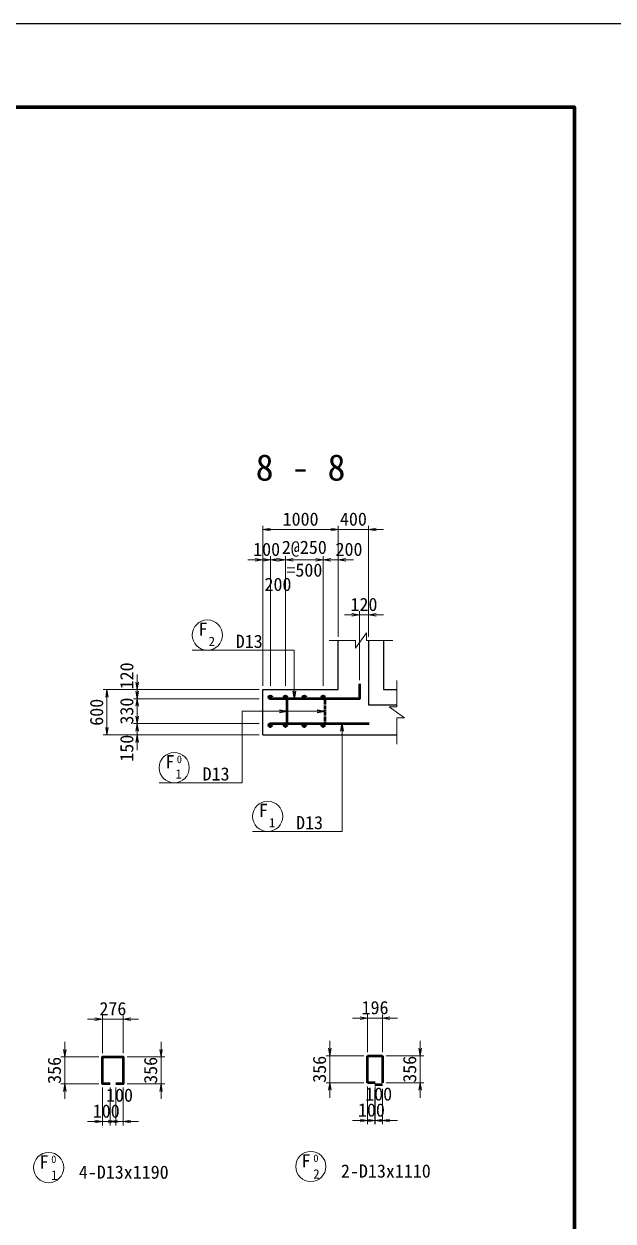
# Model space of a CAD drawing. Header units: millimetres. Extents: x 169470 to 758170, y -17820 to 11880.
# Drawn here: x 623698 to 631507, y -3972 to 11880 of the extents above; entities that cross this region are included whole.
import ezdxf
from ezdxf.enums import TextEntityAlignment as Align

# ---------------------------------------------------------------- set-up
doc = ezdxf.new("R2010")
doc.units = ezdxf.units.MM
doc.header["$LTSCALE"] = 50
doc.header["$PDSIZE"] = 300
doc.linetypes.add('DASHED2', pattern=[0.375, 0.25, -0.125])
doc.layers.get('Defpoints').update_dxf_attribs({"color": 151})
for name, color, linetype, lineweight in [('D-STR', 1, 'Continuous', 25), ('D-STR-DIM', 7, 'Continuous', 13), ('D-STR-HTXT', 7, 'Continuous', 13), ('D-STR-STR1', 2, 'Continuous', 50), ('D-STR-STR2', 6, 'Continuous', 50), ('D-STR-STR3', 4, 'Continuous', 50), ('D-STR-TXT', 7, 'Continuous', 13), ('D-TTL', 2, 'Continuous', 140)]:
    doc.layers.add(name, color=color, linetype=linetype, lineweight=lineweight)
doc.styles.add('YOKO_GOTHIC', font='MS Gothic.ttf')
doc.dimstyles.new('S50', dxfattribs={"dimscale": 50, "dimtxt": 3.5, "dimasz": 2, "dimexe": 1, "dimexo": 1, "dimgap": 1, "dimtad": 1, "dimdec": 0, "dimzin": 1, "dimdsep": 46, "dimtxsty": 'YOKO_GOTHIC', "dimblk": 'OPEN', "dimcen": 0, "dimclrd": 256, "dimclre": 256, "dimclrt": 256, "dimaunit": 1, "dimadec": 3, "dimazin": 0, "dimtfac": 1, "dimtdec": 0, "dimtix": 1, "dimtmove": 2, "dimatfit": 3, "dimldrblk": 'OPEN', "dimfxl": 1, "dimlwd": -1, "dimlwe": -1, "dimarcsym": 2})

# ---------------------------------------------------------------- blocks, each defined once
blk = doc.blocks.new('_Open')
at = {"color": 0, "linetype": 'ByBlock', "lineweight": -2}
for p, q in [((-1, 0.17), (0, 0)), ((-1, -0.17), (0, 0)), ((0, 0), (-1, 0))]:
    blk.add_line(p, q, dxfattribs=at)
blk = doc.blocks.new('*D4432')
at = {"layer": 'D-STR-DIM', "ltscale": 1500, "transparency": 16777216}
for p, q in [((624739, -1749), (624739, -1249)), ((625015, -1749), (625015, -1249)), ((624639, -1299), (624539, -1299)), ((624739, -1299), (625015, -1299)), ((625115, -1299), (625215, -1299))]:
    blk.add_line(p, q, dxfattribs=at)
at = {"layer": 'Defpoints', "color": 0, "ltscale": 1500, "transparency": 16777216}
for p in [(625015, -1299), (624739, -1799), (625015, -1799)]:
    blk.add_point(p, dxfattribs=at)
at = {"layer": 'D-STR-DIM', "ltscale": 1500, "transparency": 16777216, "xscale": 100, "yscale": 100, "zscale": 100}
blk.add_blockref('_Open', (624739, -1299), dxfattribs=at)
at = {"layer": 'D-STR-DIM', "ltscale": 1500, "transparency": 16777216, "xscale": 100, "yscale": 100, "zscale": 100, "rotation": 180}
blk.add_blockref('_Open', (625015, -1299), dxfattribs=at)
at = {"layer": 'D-STR-DIM', "ltscale": 1500, "transparency": 16777216, "insert": (624877, -1161), "char_height": 175, "attachment_point": 5, "style": 'YOKO_GOTHIC'}
blk.add_mtext('276', dxfattribs=at)
blk = doc.blocks.new('*D4433')
at = {"layer": 'D-STR-DIM', "ltscale": 1500, "transparency": 16777216}
for p, q in [((624239, -1699), (624239, -1599)), ((624689, -1799), (624189, -1799)), ((624239, -2155), (624239, -1799)), ((624689, -2155), (624189, -2155)), ((624239, -2255), (624239, -2355))]:
    blk.add_line(p, q, dxfattribs=at)
at = {"layer": 'Defpoints', "color": 0, "ltscale": 1500, "transparency": 16777216}
for p in [(624239, -1799), (624739, -1799), (624739, -2155)]:
    blk.add_point(p, dxfattribs=at)
at = {"layer": 'D-STR-DIM', "ltscale": 1500, "transparency": 16777216, "xscale": 100, "yscale": 100, "zscale": 100}
for p, rotation in [((624239, -1799), 270), ((624239, -2155), 90)]:
    blk.add_blockref('_Open', p, dxfattribs=dict(at, rotation=rotation))
at = {"layer": 'D-STR-DIM', "ltscale": 1500, "transparency": 16777216, "insert": (624102, -1977), "char_height": 175, "attachment_point": 5, "rotation": 90, "style": 'YOKO_GOTHIC'}
blk.add_mtext('356', dxfattribs=at)
blk = doc.blocks.new('*D4434')
at = {"layer": 'D-STR-DIM', "ltscale": 1500, "transparency": 16777216}
for p, q in [((625515, -1699), (625515, -1599)), ((625065, -1799), (625565, -1799)), ((625515, -1799), (625515, -2155)), ((625065, -2155), (625565, -2155)), ((625515, -2255), (625515, -2355))]:
    blk.add_line(p, q, dxfattribs=at)
at = {"layer": 'Defpoints', "color": 0, "ltscale": 1500, "transparency": 16777216}
for p in [(625015, -1799), (625015, -2155), (625515, -2155)]:
    blk.add_point(p, dxfattribs=at)
at = {"layer": 'D-STR-DIM', "ltscale": 1500, "transparency": 16777216, "xscale": 100, "yscale": 100, "zscale": 100}
for p, rotation in [((625515, -1799), 270), ((625515, -2155), 90)]:
    blk.add_blockref('_Open', p, dxfattribs=dict(at, rotation=rotation))
at = {"layer": 'D-STR-DIM', "ltscale": 1500, "transparency": 16777216, "insert": (625378, -1977), "char_height": 175, "attachment_point": 5, "rotation": 90, "style": 'YOKO_GOTHIC'}
blk.add_mtext('356', dxfattribs=at)
blk = doc.blocks.new('*D4435')
at = {"layer": 'D-STR-DIM', "ltscale": 1500, "transparency": 16777216}
for p, q in [((624739, -2205), (624739, -2705)), ((624839, -2205), (624839, -2705)), ((624639, -2655), (624539, -2655)), ((624839, -2655), (624739, -2655)), ((624939, -2655), (625039, -2655))]:
    blk.add_line(p, q, dxfattribs=at)
at = {"layer": 'Defpoints', "color": 0, "ltscale": 1500, "transparency": 16777216}
for p in [(624739, -2155), (624839, -2155), (624739, -2655)]:
    blk.add_point(p, dxfattribs=at)
at = {"layer": 'D-STR-DIM', "ltscale": 1500, "transparency": 16777216, "xscale": 100, "yscale": 100, "zscale": 100}
blk.add_blockref('_Open', (624739, -2655), dxfattribs=at)
at = {"layer": 'D-STR-DIM', "ltscale": 1500, "transparency": 16777216, "xscale": 100, "yscale": 100, "zscale": 100, "rotation": 180}
blk.add_blockref('_Open', (624839, -2655), dxfattribs=at)
at = {"layer": 'D-STR-DIM', "ltscale": 1500, "transparency": 16777216, "insert": (624789, -2517), "char_height": 175, "attachment_point": 5, "style": 'YOKO_GOTHIC'}
blk.add_mtext('100', dxfattribs=at)
blk = doc.blocks.new('*D4436')
at = {"layer": 'D-STR-DIM', "ltscale": 1500, "transparency": 16777216}
for p, q in [((624915, -2205), (624915, -2705)), ((625015, -2205), (625015, -2705)), ((624815, -2655), (624715, -2655)), ((624915, -2655), (625015, -2655)), ((625115, -2655), (625215, -2655))]:
    blk.add_line(p, q, dxfattribs=at)
at = {"layer": 'Defpoints', "color": 0, "ltscale": 1500, "transparency": 16777216}
for p in [(624915, -2155), (625015, -2155), (625015, -2655)]:
    blk.add_point(p, dxfattribs=at)
at = {"layer": 'D-STR-DIM', "ltscale": 1500, "transparency": 16777216, "xscale": 100, "yscale": 100, "zscale": 100}
blk.add_blockref('_Open', (624915, -2655), dxfattribs=at)
at = {"layer": 'D-STR-DIM', "ltscale": 1500, "transparency": 16777216, "xscale": 100, "yscale": 100, "zscale": 100, "rotation": 180}
blk.add_blockref('_Open', (625015, -2655), dxfattribs=at)
at = {"layer": 'D-STR-DIM', "ltscale": 1500, "transparency": 16777216, "insert": (624965, -2306), "char_height": 175, "attachment_point": 5, "style": 'YOKO_GOTHIC'}
blk.add_mtext('100', dxfattribs=at)
blk = doc.blocks.new('*D2739')
at = {"layer": 'D-STR-DIM', "ltscale": 1500, "transparency": 16777216}
for p, q in [((628254, -1735), (628254, -1235)), ((628450, -1735), (628450, -1235)), ((628154, -1285), (628054, -1285)), ((628254, -1285), (628450, -1285)), ((628550, -1285), (628650, -1285))]:
    blk.add_line(p, q, dxfattribs=at)
at = {"layer": 'Defpoints', "color": 0, "ltscale": 1500, "transparency": 16777216}
for p in [(628450, -1285), (628254, -1785), (628450, -1785)]:
    blk.add_point(p, dxfattribs=at)
at = {"layer": 'D-STR-DIM', "ltscale": 1500, "transparency": 16777216, "xscale": 100, "yscale": 100, "zscale": 100}
blk.add_blockref('_Open', (628254, -1285), dxfattribs=at)
at = {"layer": 'D-STR-DIM', "ltscale": 1500, "transparency": 16777216, "xscale": 100, "yscale": 100, "zscale": 100, "rotation": 180}
blk.add_blockref('_Open', (628450, -1285), dxfattribs=at)
at = {"layer": 'D-STR-DIM', "ltscale": 1500, "transparency": 16777216, "insert": (628352, -1147), "char_height": 175, "attachment_point": 5, "style": 'YOKO_GOTHIC'}
blk.add_mtext('196', dxfattribs=at)
blk = doc.blocks.new('*D2740')
at = {"layer": 'D-STR-DIM', "ltscale": 1500, "transparency": 16777216}
for p, q in [((627754, -1685), (627754, -1585)), ((628204, -1785), (627704, -1785)), ((627754, -2141), (627754, -1785)), ((628204, -2141), (627704, -2141)), ((627754, -2241), (627754, -2341))]:
    blk.add_line(p, q, dxfattribs=at)
at = {"layer": 'Defpoints', "color": 0, "ltscale": 1500, "transparency": 16777216}
for p in [(627754, -1785), (628254, -1785), (628254, -2141)]:
    blk.add_point(p, dxfattribs=at)
at = {"layer": 'D-STR-DIM', "ltscale": 1500, "transparency": 16777216, "xscale": 100, "yscale": 100, "zscale": 100}
for p, rotation in [((627754, -1785), 270), ((627754, -2141), 90)]:
    blk.add_blockref('_Open', p, dxfattribs=dict(at, rotation=rotation))
at = {"layer": 'D-STR-DIM', "ltscale": 1500, "transparency": 16777216, "insert": (627616, -1963), "char_height": 175, "attachment_point": 5, "rotation": 90, "style": 'YOKO_GOTHIC'}
blk.add_mtext('356', dxfattribs=at)
blk = doc.blocks.new('*D2741')
at = {"layer": 'D-STR-DIM', "ltscale": 1500, "transparency": 16777216}
for p, q in [((628950, -1685), (628950, -1585)), ((628500, -1785), (629000, -1785)), ((628950, -1785), (628950, -2141)), ((628500, -2141), (629000, -2141)), ((628950, -2241), (628950, -2341))]:
    blk.add_line(p, q, dxfattribs=at)
at = {"layer": 'Defpoints', "color": 0, "ltscale": 1500, "transparency": 16777216}
for p in [(628450, -1785), (628450, -2141), (628950, -2141)]:
    blk.add_point(p, dxfattribs=at)
at = {"layer": 'D-STR-DIM', "ltscale": 1500, "transparency": 16777216, "xscale": 100, "yscale": 100, "zscale": 100}
for p, rotation in [((628950, -1785), 270), ((628950, -2141), 90)]:
    blk.add_blockref('_Open', p, dxfattribs=dict(at, rotation=rotation))
at = {"layer": 'D-STR-DIM', "ltscale": 1500, "transparency": 16777216, "insert": (628812, -1963), "char_height": 175, "attachment_point": 5, "rotation": 90, "style": 'YOKO_GOTHIC'}
blk.add_mtext('356', dxfattribs=at)
blk = doc.blocks.new('*D2742')
at = {"layer": 'D-STR-DIM', "ltscale": 1500, "transparency": 16777216}
for p, q in [((628254, -2191), (628254, -2691)), ((628354, -2191), (628354, -2691)), ((628154, -2641), (628054, -2641)), ((628354, -2641), (628254, -2641)), ((628454, -2641), (628554, -2641))]:
    blk.add_line(p, q, dxfattribs=at)
at = {"layer": 'Defpoints', "color": 0, "ltscale": 1500, "transparency": 16777216}
for p in [(628254, -2141), (628354, -2141), (628254, -2641)]:
    blk.add_point(p, dxfattribs=at)
at = {"layer": 'D-STR-DIM', "ltscale": 1500, "transparency": 16777216, "xscale": 100, "yscale": 100, "zscale": 100}
blk.add_blockref('_Open', (628254, -2641), dxfattribs=at)
at = {"layer": 'D-STR-DIM', "ltscale": 1500, "transparency": 16777216, "xscale": 100, "yscale": 100, "zscale": 100, "rotation": 180}
blk.add_blockref('_Open', (628354, -2641), dxfattribs=at)
at = {"layer": 'D-STR-DIM', "ltscale": 1500, "transparency": 16777216, "insert": (628304, -2503), "char_height": 175, "attachment_point": 5, "style": 'YOKO_GOTHIC'}
blk.add_mtext('100', dxfattribs=at)
blk = doc.blocks.new('*D2743')
at = {"layer": 'D-STR-DIM', "ltscale": 1500, "transparency": 16777216}
for p, q in [((628350, -2221), (628350, -2691)), ((628450, -2221), (628450, -2691)), ((628250, -2641), (628150, -2641)), ((628350, -2641), (628450, -2641)), ((628550, -2641), (628650, -2641))]:
    blk.add_line(p, q, dxfattribs=at)
at = {"layer": 'Defpoints', "color": 0, "ltscale": 1500, "transparency": 16777216}
for p in [(628350, -2171), (628450, -2171), (628450, -2641)]:
    blk.add_point(p, dxfattribs=at)
at = {"layer": 'D-STR-DIM', "ltscale": 1500, "transparency": 16777216, "xscale": 100, "yscale": 100, "zscale": 100}
blk.add_blockref('_Open', (628350, -2641), dxfattribs=at)
at = {"layer": 'D-STR-DIM', "ltscale": 1500, "transparency": 16777216, "xscale": 100, "yscale": 100, "zscale": 100, "rotation": 180}
blk.add_blockref('_Open', (628450, -2641), dxfattribs=at)
at = {"layer": 'D-STR-DIM', "ltscale": 1500, "transparency": 16777216, "insert": (628400, -2291), "char_height": 175, "attachment_point": 5, "style": 'YOKO_GOTHIC'}
blk.add_mtext('100', dxfattribs=at)
blk = doc.blocks.new('B')
at = {"layer": 'D-STR-STR2', "lineweight": 50}
for radius in [20, 10]:
    blk.add_circle((5867, 22812), radius, dxfattribs=at)
blk = doc.blocks.new('*D2446')
at = {"layer": 'D-STR-DIM', "ltscale": 1500, "transparency": 16777216}
for p, q in [((625199, 3045), (625199, 3145)), ((626815, 2945), (625149, 2945)), ((625199, 2945), (625199, 2615)), ((626815, 2615), (625149, 2615)), ((625199, 2515), (625199, 2415))]:
    blk.add_line(p, q, dxfattribs=at)
at = {"layer": 'Defpoints', "color": 0, "ltscale": 1500, "transparency": 16777216}
for p in [(626865, 2945), (625199, 2615), (626865, 2615)]:
    blk.add_point(p, dxfattribs=at)
at = {"layer": 'D-STR-DIM', "ltscale": 1500, "transparency": 16777216, "xscale": 100, "yscale": 100, "zscale": 100}
for p, rotation in [((625199, 2945), 270), ((625199, 2615), 90)]:
    blk.add_blockref('_Open', p, dxfattribs=dict(at, rotation=rotation))
at = {"layer": 'D-STR-DIM', "ltscale": 1500, "transparency": 16777216, "insert": (625062, 2780), "char_height": 175, "attachment_point": 5, "rotation": 90, "style": 'YOKO_GOTHIC'}
blk.add_mtext('330', dxfattribs=at)
blk = doc.blocks.new('*D2447')
at = {"layer": 'D-STR-DIM', "ltscale": 1500, "transparency": 16777216}
for p, q in [((625199, 2715), (625199, 2815)), ((626815, 2615), (625149, 2615)), ((625199, 2615), (625199, 2465)), ((626815, 2465), (625149, 2465)), ((625199, 2365), (625199, 2265))]:
    blk.add_line(p, q, dxfattribs=at)
at = {"layer": 'Defpoints', "color": 0, "ltscale": 1500, "transparency": 16777216}
for p in [(626865, 2615), (625199, 2465), (626865, 2465)]:
    blk.add_point(p, dxfattribs=at)
at = {"layer": 'D-STR-DIM', "ltscale": 1500, "transparency": 16777216, "xscale": 100, "yscale": 100, "zscale": 100}
for p, rotation in [((625199, 2615), 270), ((625199, 2465), 90)]:
    blk.add_blockref('_Open', p, dxfattribs=dict(at, rotation=rotation))
at = {"layer": 'D-STR-DIM', "ltscale": 1500, "transparency": 16777216, "insert": (625062, 2289), "char_height": 175, "attachment_point": 5, "rotation": 90, "style": 'YOKO_GOTHIC'}
blk.add_mtext('150', dxfattribs=at)
blk = doc.blocks.new('*D2448')
at = {"layer": 'D-STR-DIM', "ltscale": 1500, "transparency": 16777216}
for p, q in [((626815, 3065), (624749, 3065)), ((624799, 2965), (624799, 2565)), ((626815, 2465), (624749, 2465))]:
    blk.add_line(p, q, dxfattribs=at)
at = {"layer": 'Defpoints', "color": 0, "ltscale": 1500, "transparency": 16777216}
for p in [(626865, 3065), (624799, 2465), (626865, 2465)]:
    blk.add_point(p, dxfattribs=at)
at = {"layer": 'D-STR-DIM', "ltscale": 1500, "transparency": 16777216, "xscale": 100, "yscale": 100, "zscale": 100}
for p, rotation in [((624799, 3065), 90), ((624799, 2465), 270)]:
    blk.add_blockref('_Open', p, dxfattribs=dict(at, rotation=rotation))
at = {"layer": 'D-STR-DIM', "ltscale": 1500, "transparency": 16777216, "insert": (624662, 2765), "char_height": 175, "attachment_point": 5, "rotation": 90, "style": 'YOKO_GOTHIC'}
blk.add_mtext('600', dxfattribs=at)
blk = doc.blocks.new('*D4367')
at = {"layer": 'D-STR-DIM', "ltscale": 1500, "transparency": 16777216}
for p, q in [((625199, 3165), (625199, 3265)), ((626815, 3065), (625149, 3065)), ((625199, 2945), (625199, 3065)), ((626815, 2945), (625149, 2945)), ((625199, 2845), (625199, 2745))]:
    blk.add_line(p, q, dxfattribs=at)
at = {"layer": 'Defpoints', "color": 0, "ltscale": 1500, "transparency": 16777216}
for p in [(625199, 3065), (626865, 3065), (626865, 2945)]:
    blk.add_point(p, dxfattribs=at)
at = {"layer": 'D-STR-DIM', "ltscale": 1500, "transparency": 16777216, "xscale": 100, "yscale": 100, "zscale": 100}
for p, rotation in [((625199, 3065), 270), ((625199, 2945), 90)]:
    blk.add_blockref('_Open', p, dxfattribs=dict(at, rotation=rotation))
at = {"layer": 'D-STR-DIM', "ltscale": 1500, "transparency": 16777216, "insert": (625062, 3247), "char_height": 175, "attachment_point": 5, "rotation": 90, "style": 'YOKO_GOTHIC'}
blk.add_mtext('120', dxfattribs=at)
blk = doc.blocks.new('*D4368')
at = {"layer": 'D-STR-DIM', "ltscale": 1500, "transparency": 16777216}
for p, q in [((626765, 4784), (626665, 4784)), ((626865, 3115), (626865, 4834)), ((626865, 4784), (626965, 4784)), ((626965, 3115), (626965, 4834)), ((627065, 4784), (627165, 4784))]:
    blk.add_line(p, q, dxfattribs=at)
at = {"layer": 'Defpoints', "color": 0, "ltscale": 1500, "transparency": 16777216}
for p in [(626965, 4784), (626865, 3065), (626965, 3065)]:
    blk.add_point(p, dxfattribs=at)
at = {"layer": 'D-STR-DIM', "ltscale": 1500, "transparency": 16777216, "xscale": 100, "yscale": 100, "zscale": 100}
blk.add_blockref('_Open', (626865, 4784), dxfattribs=at)
at = {"layer": 'D-STR-DIM', "ltscale": 1500, "transparency": 16777216, "xscale": 100, "yscale": 100, "zscale": 100, "rotation": 180}
blk.add_blockref('_Open', (626965, 4784), dxfattribs=at)
at = {"layer": 'D-STR-DIM', "ltscale": 1500, "transparency": 16777216, "insert": (626915, 4922), "char_height": 175, "attachment_point": 5, "style": 'YOKO_GOTHIC'}
blk.add_mtext('100', dxfattribs=at)
blk = doc.blocks.new('*D2449')
at = {"layer": 'D-STR-DIM', "ltscale": 1500, "transparency": 16777216}
for p, q in [((626865, 4784), (626765, 4784)), ((626965, 3115), (626965, 4834)), ((626965, 4784), (627165, 4784)), ((627165, 3115), (627165, 4834)), ((627265, 4784), (627365, 4784))]:
    blk.add_line(p, q, dxfattribs=at)
at = {"layer": 'Defpoints', "color": 0, "ltscale": 1500, "transparency": 16777216}
for p in [(627165, 4784), (626965, 3065), (627165, 3065)]:
    blk.add_point(p, dxfattribs=at)
at = {"layer": 'D-STR-DIM', "ltscale": 1500, "transparency": 16777216, "xscale": 100, "yscale": 100, "zscale": 100}
blk.add_blockref('_Open', (626965, 4784), dxfattribs=at)
at = {"layer": 'D-STR-DIM', "ltscale": 1500, "transparency": 16777216, "xscale": 100, "yscale": 100, "zscale": 100, "rotation": 180}
blk.add_blockref('_Open', (627165, 4784), dxfattribs=at)
at = {"layer": 'D-STR-DIM', "ltscale": 1500, "transparency": 16777216, "insert": (627065, 4458), "char_height": 175, "attachment_point": 5, "style": 'YOKO_GOTHIC'}
blk.add_mtext('200', dxfattribs=at)
blk = doc.blocks.new('*D2450')
at = {"layer": 'D-STR-DIM', "ltscale": 1500, "transparency": 16777216}
for p, q in [((627065, 4784), (626965, 4784)), ((627165, 3115), (627165, 4834)), ((627165, 4784), (627665, 4784)), ((627665, 3115), (627665, 4834)), ((627765, 4784), (627865, 4784))]:
    blk.add_line(p, q, dxfattribs=at)
at = {"layer": 'Defpoints', "color": 0, "ltscale": 1500, "transparency": 16777216}
for p in [(627665, 4784), (627165, 3065), (627665, 3065)]:
    blk.add_point(p, dxfattribs=at)
at = {"layer": 'D-STR-DIM', "ltscale": 1500, "transparency": 16777216, "xscale": 100, "yscale": 100, "zscale": 100}
blk.add_blockref('_Open', (627165, 4784), dxfattribs=at)
at = {"layer": 'D-STR-DIM', "ltscale": 1500, "transparency": 16777216, "xscale": 100, "yscale": 100, "zscale": 100, "rotation": 180}
blk.add_blockref('_Open', (627665, 4784), dxfattribs=at)
at = {"layer": 'D-STR-DIM', "ltscale": 1500, "transparency": 16777216, "char_height": 175, "attachment_point": 5, "style": 'YOKO_GOTHIC'}
for s, insert in [('2@250', (627415, 4931)), ('=500', (627415, 4647))]:
    blk.add_mtext(s, dxfattribs=dict(at, insert=insert))
blk = doc.blocks.new('*D4369')
at = {"layer": 'D-STR-DIM', "ltscale": 1500, "transparency": 16777216}
for p, q in [((627565, 4784), (627465, 4784)), ((627665, 3115), (627665, 4834)), ((627665, 4784), (627865, 4784)), ((627865, 3765), (627865, 4834)), ((627965, 4784), (628065, 4784))]:
    blk.add_line(p, q, dxfattribs=at)
at = {"layer": 'Defpoints', "color": 0, "ltscale": 1500, "transparency": 16777216}
for p in [(627865, 4784), (627865, 3715), (627665, 3065)]:
    blk.add_point(p, dxfattribs=at)
at = {"layer": 'D-STR-DIM', "ltscale": 1500, "transparency": 16777216, "xscale": 100, "yscale": 100, "zscale": 100}
blk.add_blockref('_Open', (627665, 4784), dxfattribs=at)
at = {"layer": 'D-STR-DIM', "ltscale": 1500, "transparency": 16777216, "xscale": 100, "yscale": 100, "zscale": 100, "rotation": 180}
blk.add_blockref('_Open', (627865, 4784), dxfattribs=at)
at = {"layer": 'D-STR-DIM', "ltscale": 1500, "transparency": 16777216, "insert": (628007, 4922), "char_height": 175, "attachment_point": 5, "style": 'YOKO_GOTHIC'}
blk.add_mtext('200', dxfattribs=at)
blk = doc.blocks.new('*D2451')
at = {"layer": 'D-STR-DIM', "ltscale": 1500, "transparency": 16777216}
for p, q in [((626865, 3115), (626865, 5234)), ((627865, 3765), (627865, 5234)), ((627765, 5184), (626965, 5184))]:
    blk.add_line(p, q, dxfattribs=at)
at = {"layer": 'Defpoints', "color": 0, "ltscale": 1500, "transparency": 16777216}
for p in [(626865, 5184), (627865, 3715), (626865, 3065)]:
    blk.add_point(p, dxfattribs=at)
at = {"layer": 'D-STR-DIM', "ltscale": 1500, "transparency": 16777216, "xscale": 100, "yscale": 100, "zscale": 100, "rotation": 180}
blk.add_blockref('_Open', (626865, 5184), dxfattribs=at)
at = {"layer": 'D-STR-DIM', "ltscale": 1500, "transparency": 16777216, "xscale": 100, "yscale": 100, "zscale": 100}
blk.add_blockref('_Open', (627865, 5184), dxfattribs=at)
at = {"layer": 'D-STR-DIM', "ltscale": 1500, "transparency": 16777216, "insert": (627365, 5322), "char_height": 175, "attachment_point": 5, "style": 'YOKO_GOTHIC'}
blk.add_mtext('1000', dxfattribs=at)
blk = doc.blocks.new('*D2452')
at = {"layer": 'D-STR-DIM', "ltscale": 1500, "transparency": 16777216}
for p, q in [((627865, 3765), (627865, 5234)), ((628265, 3765), (628265, 5234)), ((627765, 5184), (627665, 5184)), ((627865, 5184), (628265, 5184)), ((628365, 5184), (628465, 5184))]:
    blk.add_line(p, q, dxfattribs=at)
at = {"layer": 'Defpoints', "color": 0, "ltscale": 1500, "transparency": 16777216}
for p in [(628265, 5184), (627865, 3715), (628265, 3715)]:
    blk.add_point(p, dxfattribs=at)
at = {"layer": 'D-STR-DIM', "ltscale": 1500, "transparency": 16777216, "xscale": 100, "yscale": 100, "zscale": 100}
blk.add_blockref('_Open', (627865, 5184), dxfattribs=at)
at = {"layer": 'D-STR-DIM', "ltscale": 1500, "transparency": 16777216, "xscale": 100, "yscale": 100, "zscale": 100, "rotation": 180}
blk.add_blockref('_Open', (628265, 5184), dxfattribs=at)
at = {"layer": 'D-STR-DIM', "ltscale": 1500, "transparency": 16777216, "insert": (628065, 5322), "char_height": 175, "attachment_point": 5, "style": 'YOKO_GOTHIC'}
blk.add_mtext('400', dxfattribs=at)
blk = doc.blocks.new('*D4370')
at = {"layer": 'D-STR-DIM', "ltscale": 1500, "transparency": 16777216}
for p, q in [((628045, 4055), (627945, 4055)), ((628145, 3190), (628145, 4105)), ((628145, 4055), (628265, 4055)), ((628265, 3765), (628265, 4105)), ((628365, 4055), (628465, 4055))]:
    blk.add_line(p, q, dxfattribs=at)
at = {"layer": 'Defpoints', "color": 0, "ltscale": 1500, "transparency": 16777216}
for p in [(628265, 4055), (628265, 3715), (628145, 3140)]:
    blk.add_point(p, dxfattribs=at)
at = {"layer": 'D-STR-DIM', "ltscale": 1500, "transparency": 16777216, "xscale": 100, "yscale": 100, "zscale": 100}
blk.add_blockref('_Open', (628145, 4055), dxfattribs=at)
at = {"layer": 'D-STR-DIM', "ltscale": 1500, "transparency": 16777216, "xscale": 100, "yscale": 100, "zscale": 100, "rotation": 180}
blk.add_blockref('_Open', (628265, 4055), dxfattribs=at)
at = {"layer": 'D-STR-DIM', "ltscale": 1500, "transparency": 16777216, "insert": (628205, 4192), "char_height": 175, "attachment_point": 5, "style": 'YOKO_GOTHIC'}
blk.add_mtext('120', dxfattribs=at)

msp = doc.modelspace()

# ---------------------------------------------------------------- linework, layer by layer
at = {"layer": 'D-STR'}
for q in [(626864.59, 3064.64), (628640.71, 2464.64)]:
    msp.add_line((626864.59, 2464.64), q, dxfattribs=at)
for points in [[(626864.59, 3064.64), (627864.59, 3064.64), (627864.59, 3715.39)], [(628264.59, 3715.39), (628264.59, 2864.64), (628640.71, 2864.64)], [(628464.59, 3715.39), (628464.59, 3064.64), (628640.71, 3064.64)]]:
    msp.add_lwpolyline(points, dxfattribs=at)
at = {"layer": 'D-STR-HTXT'}
msp.add_line((626591.78, 1831.57), (625490.02, 1831.57), dxfattribs=at)
for points in [[(628587.25, 3715.39), (628237.25, 3715.39), (628237.25, 3815.39), (628091.93, 3615.39), (628091.93, 3715.39), (627741.93, 3715.39)], [(628640.71, 3187.3), (628640.71, 2837.3), (628540.71, 2837.3), (628740.71, 2691.98), (628640.71, 2691.98), (628640.71, 2341.98)]]:
    msp.add_lwpolyline(points, dxfattribs=at)
for centre in [(626129.2, 3787.01), (625690.02, 2031.57), (626928.71, 1386.1)]:
    msp.add_circle(centre, 200, dxfattribs=at)
at = {"layer": 'D-STR-STR1'}
for p, q in [((626964.59, 2614.64), (628274.59, 2614.64)), ((628253.67, -2140.52), (628253.67, -1784.52)), ((628253.67, -1784.52), (628449.67, -1784.52)), ((628449.67, -1784.52), (628449.67, -2140.52)), ((628353.67, -2140.52), (628253.67, -2140.52)), ((628449.67, -2170.52), (628349.67, -2170.52))]:
    msp.add_line(p, q, dxfattribs=at)
for points in [[(628144.59, 3139.64), (628144.59, 2944.64), (626964.59, 2944.64)], [(624839.3, -2154.94), (624739.3, -2154.94), (624739.3, -1798.94), (625015.3, -1798.94), (625015.3, -2154.94), (624915.3, -2154.94)]]:
    msp.add_lwpolyline(points, dxfattribs=at)
at = {"layer": 'D-STR-STR3'}
msp.add_line((627184.92, 2944.65), (627184.92, 2614.65), dxfattribs=at)
at = {"layer": 'D-STR-STR3', "linetype": 'DASHED2'}
msp.add_line((627684.92, 2944.65), (627684.92, 2614.65), dxfattribs=at)
at = {"layer": 'D-STR-TXT'}
for centre in [(624025.92, -3264.14), (627500.29, -3249.72)]:
    msp.add_circle(centre, 200, dxfattribs=at)
at = {"layer": 'D-TTL'}
msp.add_lwpolyline([(590994.53, 10780), (590994.53, -16720), (630994.53, -16720), (630994.53, 10780)], close=True, dxfattribs=at)
at = {"layer": 'Defpoints', "color": 1}
msp.add_lwpolyline([(589969.53, 11880), (589969.53, -17820), (632019.53, -17820), (632019.53, 11880)], close=True, dxfattribs=at)

# ---------------------------------------------------------------- block references
at = {"layer": 'D-STR-STR2'}
for p in [(621097.94, -19847.63), (621297.94, -19847.63), (621547.94, -19847.63), (621797.94, -19847.63), (621097.94, -20217.63), (621297.94, -20217.63), (621547.94, -20217.63), (621797.94, -20217.63)]:
    msp.add_blockref('B', p, dxfattribs=at)

# ---------------------------------------------------------------- texts
at = {"layer": 'D-STR-TXT', "style": 'YOKO_GOTHIC'}
for s, height, p in [('8 - 8', 350, (627364.59, 5832.04)), ('F', 175, (626072.93, 3778.69)), ('2', 125, (626188.59, 3640.89)), ('F', 175, (625633.74, 2023.26)), ('0', 100, (625758.14, 2091.76)), ('1', 125, (625749.41, 1885.45)), ('F', 175, (626872.44, 1377.78)), ('1', 125, (626988.1, 1239.98)), ('0', 100, (624094.04, -3203.95)), ('0', 100, (627568.41, -3189.53))]:
    msp.add_text(s, height=height, dxfattribs=at).set_placement(p, align=Align.CENTER)
for p in [(626505.72, 3617.01), (626066.54, 1861.57), (627305.24, 1216.1)]:
    msp.add_text('D13', height=175, dxfattribs=at).set_placement(p)
for s, height, p in [('F', 175, (623964.12, -3189.14)), ('F', 175, (627438.49, -3174.72)), ('1', 125, (624100.92, -3364.14)), ('2', 125, (627575.29, -3349.72))]:
    msp.add_text(s, height=height, dxfattribs=at).set_placement(p, align=Align.MIDDLE_CENTER)
for s, p in [('4-D13x1190', (624425.92, -3464.14)), ('2-D13x1110', (627900.29, -3449.72))]:
    msp.add_text(s, height=175, dxfattribs=at).set_placement(p, align=Align.BOTTOM_LEFT)

# ---------------------------------------------------------------- dimensions: what is measured, and where the dimension line sits
at = {"layer": 'D-STR-DIM', "ltscale": 1500}
for base, p1, p2, picture, middle in [((626864.59, 5184.43), (627864.59, 3715.39), (626864.59, 3064.64), '*D2451', (627364.59, 5321.93)), ((628264.59, 5184.43), (627864.59, 3715.39), (628264.59, 3715.39), '*D2452', (628064.59, 5321.93)), ((626964.59, 4784.43), (626864.59, 3064.64), (626964.59, 3064.64), '*D4368', (626914.59, 4921.93)), ((628264.59, 4054.92), (628144.59, 3139.64), (628264.59, 3715.39), '*D4370', (628204.59, 4192.42)), ((625015.3, -1298.94), (624739.3, -1798.94), (625015.3, -1798.94), '*D4432', (624877.3, -1161.44)), ((628449.67, -1284.52), (628253.67, -1784.52), (628449.67, -1784.52), '*D2739', (628351.67, -1147.02)), ((624739.3, -2654.94), (624839.3, -2154.94), (624739.3, -2154.94), '*D4435', (624789.3, -2517.44)), ((628253.67, -2640.52), (628353.67, -2140.52), (628253.67, -2140.52), '*D2742', (628303.67, -2503.02))]:
    dim = msp.add_linear_dim(base=base, p1=p1, p2=p2, dimstyle='S50', dxfattribs=at)
    dim.commit()
    dim.dimension.update_dxf_attribs({"geometry": picture, "text_midpoint": middle})
dim = msp.add_linear_dim(base=(627664.59, 4784.43), p1=(627164.59, 3064.64), p2=(627664.59, 3064.64), text='2@250\\X=<>', dimstyle='S50', dxfattribs=at)
dim.commit()
dim.dimension.update_dxf_attribs({"geometry": '*D2450', "text_midpoint": (627414.59, 4784.43)})
for base, p1, p2, picture, middle in [((627864.59, 4784.43), (627664.59, 3064.64), (627864.59, 3715.39), '*D4369', (628007.47, 4921.93)), ((627164.59, 4784.43), (626964.59, 3064.64), (627164.59, 3064.64), '*D2449', (627064.59, 4457.92)), ((625015.3, -2654.94), (624915.3, -2154.94), (625015.3, -2154.94), '*D4436', (624965.3, -2305.88)), ((628449.67, -2640.52), (628349.67, -2170.52), (628449.67, -2170.52), '*D2743', (628399.67, -2291.46))]:
    dim = msp.add_linear_dim(base=base, p1=p1, p2=p2, dimstyle='S50', dxfattribs=at)
    dim.commit()
    dim.dimension.update_dxf_attribs({"geometry": picture, "text_midpoint": middle, "dimtype": 160})
for base, p1, p2, picture, middle in [((625199.35, 3064.64), (626864.59, 2944.64), (626864.59, 3064.64), '*D4367', (625061.85, 3247.19)), ((625199.35, 2464.64), (626864.59, 2614.64), (626864.59, 2464.64), '*D2447', (625061.85, 2288.85))]:
    dim = msp.add_linear_dim(base=base, p1=p1, p2=p2, angle=90, dimstyle='S50', dxfattribs=at)
    dim.commit()
    dim.dimension.update_dxf_attribs({"geometry": picture, "text_midpoint": middle, "dimtype": 160})
for base, p1, p2, picture, middle in [((624799.35, 2464.64), (626864.59, 3064.64), (626864.59, 2464.64), '*D2448', (624661.85, 2764.64)), ((625199.35, 2614.64), (626864.59, 2944.64), (626864.59, 2614.64), '*D2446', (625061.85, 2779.64)), ((627753.67, -1784.52), (628253.67, -2140.52), (628253.67, -1784.52), '*D2740', (627616.17, -1962.52)), ((628949.67, -2140.52), (628449.67, -1784.52), (628449.67, -2140.52), '*D2741', (628812.17, -1962.52)), ((624239.3, -1798.94), (624739.3, -2154.94), (624739.3, -1798.94), '*D4433', (624101.8, -1976.94)), ((625515.3, -2154.94), (625015.3, -1798.94), (625015.3, -2154.94), '*D4434', (625377.8, -1976.94))]:
    dim = msp.add_linear_dim(base=base, p1=p1, p2=p2, angle=90, dimstyle='S50', dxfattribs=at)
    dim.commit()
    dim.dimension.update_dxf_attribs({"geometry": picture, "text_midpoint": middle})

# ---------------------------------------------------------------- leaders
at = {"layer": 'D-STR-HTXT'}
for points in [[(627280.89, 2944.64), (627280.89, 3587.01), (625929.2, 3587.01)], [(627684.92, 2779.65), (626591.78, 2779.65), (626591.78, 1831.57)], [(627184.92, 2779.65), (626828.79, 2779.65)], [(627917.67, 2614.64), (627917.67, 1186.1), (626728.71, 1186.1)]]:
    msp.add_leader(points, dimstyle='S50', dxfattribs=at)

doc.saveas('drawing.dxf')
